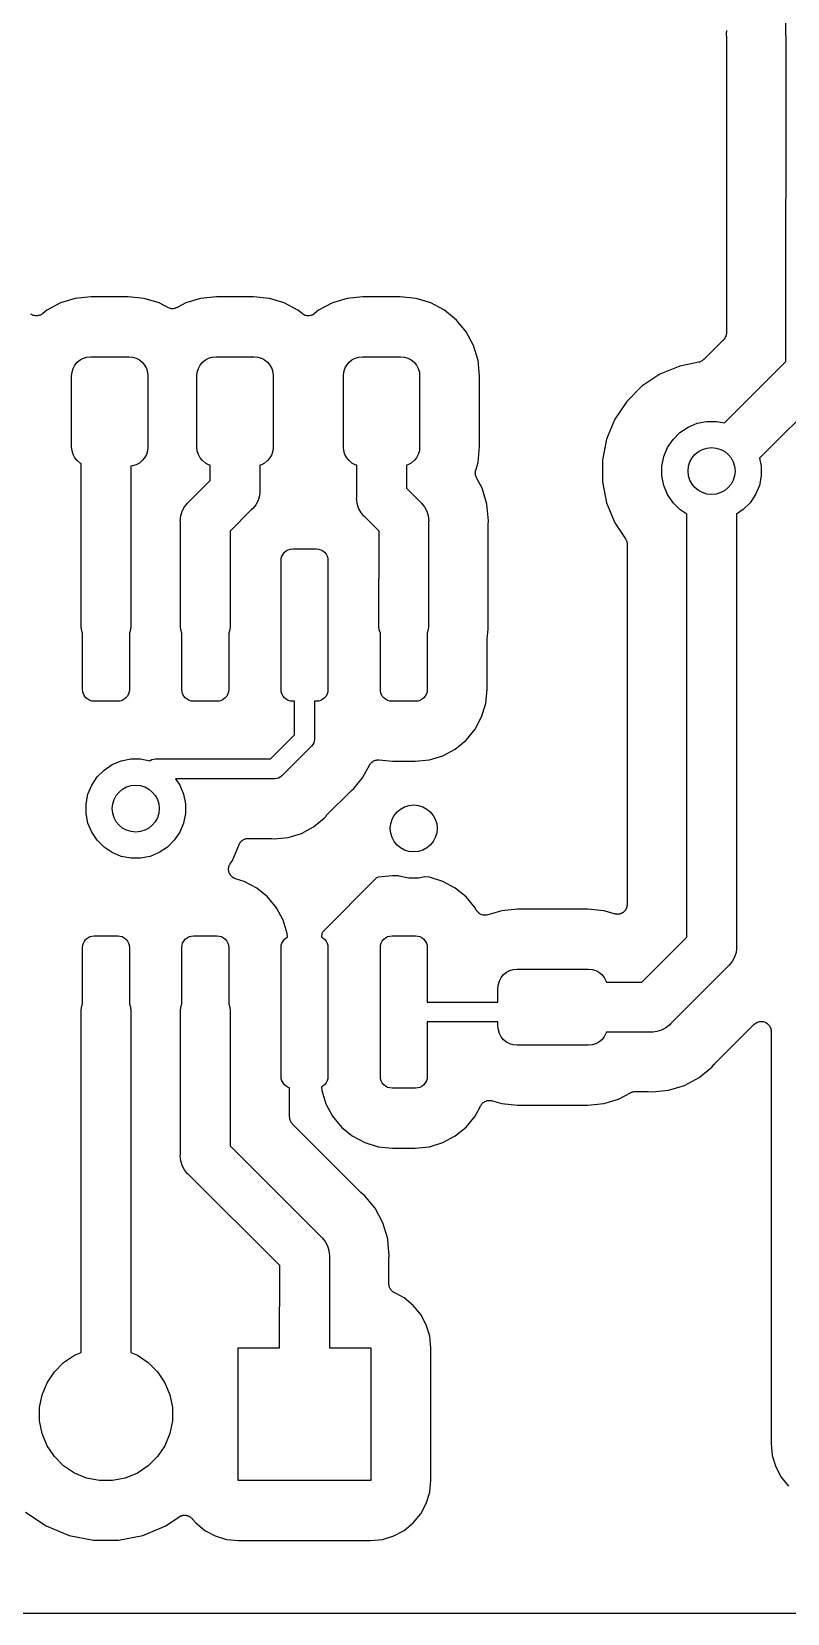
# Model space of a CAD drawing. Extents: x 122.4 to 185.8, y -118.8 to -64.3.
# Drawn here: x 134.56 to 144.23, y -118.75 to -98.52 of the extents above; entities that cross this region are included whole.
import ezdxf

# ---------------------------------------------------------------- set-up
doc = ezdxf.new("R2010")
doc.units = 0
doc.layers.add('BLACK', color=7, linetype='CONTINUOUS')

msp = doc.modelspace()

# ---------------------------------------------------------------- linework, layer by layer
at = {"layer": 'BLACK', "linetype": 'CONTINUOUS'}
for p, q in [((144.208, -98.5364), (144.209, -94.7576)), ((143.446, -98.5052), (143.441, -98.552)), ((144.207, -98.552), (144.208, -98.5364)), ((143.441, -98.552), (143.446, -98.5988)), ((143.446, -98.5988), (143.446, -98.5993)), ((143.446, -98.5993), (143.446, -98.6004)), ((143.446, -98.6004), (143.446, -98.6004)), ((143.446, -98.6004), (143.446, -98.6006)), ((143.446, -98.6006), (143.446, -98.6059)), ((143.446, -98.6059), (143.447, -98.6113)), ((143.447, -98.6113), (143.446, -102.37)), ((144.208, -98.5676), (144.207, -98.552)), ((144.208, -102.738), (144.209, -98.5676)), ((144.209, -98.5676), (144.208, -98.5676)), ((135.117, -101.932), (134.927, -101.989)), ((135.32, -101.912), (135.117, -101.932)), ((135.795, -101.912), (135.32, -101.912)), ((135.998, -101.932), (135.795, -101.912)), ((136.188, -101.989), (135.998, -101.932)), ((136.719, -101.932), (136.53, -101.989)), ((136.922, -101.912), (136.719, -101.932)), ((137.398, -101.912), (136.922, -101.912)), ((137.601, -101.932), (137.398, -101.912)), ((137.79, -101.989), (137.601, -101.932)), ((138.594, -101.932), (138.405, -101.989)), ((138.797, -101.912), (138.594, -101.932)), ((139.273, -101.912), (138.797, -101.912)), ((139.476, -101.932), (139.273, -101.912)), ((139.665, -101.989), (139.476, -101.932)), ((134.559, -102.139), (134.549, -102.132)), ((134.56, -102.139), (134.559, -102.139)), ((134.571, -102.144), (134.56, -102.139)), ((134.56, -102.139), (134.56, -102.139)), ((134.582, -102.148), (134.571, -102.144)), ((134.582, -102.149), (134.582, -102.148)), ((134.583, -102.149), (134.582, -102.149)), ((134.595, -102.151), (134.583, -102.149)), ((134.606, -102.153), (134.595, -102.151)), ((134.607, -102.153), (134.606, -102.153)), ((134.607, -102.154), (134.607, -102.153)), ((134.619, -102.154), (134.607, -102.154)), ((134.631, -102.154), (134.619, -102.154)), ((134.632, -102.154), (134.631, -102.154)), ((134.644, -102.151), (134.632, -102.154)), ((134.632, -102.154), (134.632, -102.154)), ((134.655, -102.149), (134.644, -102.151)), ((134.656, -102.149), (134.655, -102.149)), ((134.667, -102.144), (134.656, -102.149)), ((134.656, -102.149), (134.656, -102.149)), ((134.678, -102.14), (134.667, -102.144)), ((134.679, -102.14), (134.678, -102.14)), ((134.689, -102.133), (134.679, -102.14)), ((134.679, -102.14), (134.679, -102.14)), ((134.699, -102.127), (134.689, -102.133)), ((134.7, -102.126), (134.699, -102.127)), ((134.701, -102.125), (134.7, -102.126)), ((134.7, -102.126), (134.7, -102.126)), ((134.7, -102.126), (134.7, -102.126)), ((134.753, -102.082), (134.701, -102.125)), ((134.927, -101.989), (134.753, -102.082)), ((136.299, -102.049), (136.188, -101.989)), ((136.31, -102.053), (136.299, -102.049)), ((136.321, -102.058), (136.31, -102.053)), ((136.322, -102.058), (136.321, -102.058)), ((136.321, -102.058), (136.321, -102.058)), ((136.333, -102.06), (136.322, -102.058)), ((136.345, -102.063), (136.333, -102.06)), ((136.346, -102.063), (136.345, -102.063)), ((136.345, -102.063), (136.345, -102.063)), ((136.358, -102.063), (136.346, -102.063)), ((136.37, -102.063), (136.358, -102.063)), ((136.371, -102.063), (136.37, -102.063)), ((136.37, -102.063), (136.37, -102.063)), ((136.382, -102.061), (136.371, -102.063)), ((136.394, -102.059), (136.382, -102.061)), ((136.395, -102.058), (136.394, -102.059)), ((136.406, -102.054), (136.395, -102.058)), ((136.395, -102.058), (136.395, -102.058)), ((136.417, -102.049), (136.406, -102.054)), ((136.418, -102.049), (136.417, -102.049)), ((136.419, -102.049), (136.418, -102.049)), ((136.418, -102.049), (136.418, -102.049)), ((136.418, -102.049), (136.418, -102.049)), ((136.53, -101.989), (136.419, -102.049)), ((137.965, -102.082), (137.79, -101.989)), ((138.017, -102.125), (137.965, -102.082)), ((138.027, -102.132), (138.017, -102.125)), ((138.037, -102.139), (138.027, -102.132)), ((138.038, -102.139), (138.037, -102.139)), ((138.037, -102.139), (138.037, -102.139)), ((138.049, -102.144), (138.038, -102.139)), ((138.059, -102.148), (138.049, -102.144)), ((138.06, -102.149), (138.059, -102.148)), ((138.072, -102.151), (138.06, -102.149)), ((138.06, -102.149), (138.06, -102.149)), ((138.084, -102.153), (138.072, -102.151)), ((138.085, -102.154), (138.084, -102.153)), ((138.084, -102.153), (138.084, -102.153)), ((138.097, -102.154), (138.085, -102.154)), ((138.109, -102.154), (138.097, -102.154)), ((138.11, -102.154), (138.109, -102.154)), ((138.109, -102.154), (138.109, -102.154)), ((138.121, -102.151), (138.11, -102.154)), ((138.133, -102.149), (138.121, -102.151)), ((138.134, -102.149), (138.133, -102.149)), ((138.133, -102.149), (138.133, -102.149)), ((138.145, -102.144), (138.134, -102.149)), ((138.156, -102.14), (138.145, -102.144)), ((138.157, -102.14), (138.156, -102.14)), ((138.156, -102.14), (138.156, -102.14)), ((138.167, -102.133), (138.157, -102.14)), ((138.177, -102.127), (138.167, -102.133)), ((138.178, -102.125), (138.177, -102.126)), ((138.177, -102.126), (138.177, -102.126)), ((138.177, -102.126), (138.177, -102.126)), ((138.177, -102.126), (138.177, -102.127)), ((138.23, -102.082), (138.178, -102.125)), ((138.405, -101.989), (138.23, -102.082)), ((139.84, -102.082), (139.665, -101.989)), ((139.993, -102.208), (139.84, -102.082)), ((140.118, -102.361), (139.993, -102.208)), ((140.211, -102.535), (140.118, -102.361)), ((143.445, -102.384), (143.444, -102.395)), ((143.446, -102.372), (143.445, -102.384)), ((143.446, -102.37), (143.446, -102.371)), ((143.446, -102.371), (143.446, -102.371)), ((143.446, -102.371), (143.446, -102.371)), ((143.446, -102.371), (143.446, -102.372)), ((140.269, -102.725), (140.211, -102.535)), ((143.409, -102.46), (143.156, -102.714)), ((143.417, -102.451), (143.409, -102.46)), ((143.424, -102.442), (143.417, -102.451)), ((143.425, -102.441), (143.424, -102.442)), ((143.431, -102.431), (143.425, -102.441)), ((143.425, -102.441), (143.425, -102.441)), ((143.436, -102.42), (143.431, -102.431)), ((143.437, -102.419), (143.436, -102.42)), ((143.436, -102.42), (143.436, -102.42)), ((143.44, -102.408), (143.437, -102.419)), ((143.444, -102.397), (143.44, -102.408)), ((143.444, -102.395), (143.444, -102.396)), ((143.444, -102.396), (143.444, -102.397)), ((135.089, -102.828), (135.111, -102.786)), ((135.111, -102.786), (135.141, -102.749)), ((135.141, -102.749), (135.178, -102.719)), ((135.178, -102.719), (135.22, -102.697)), ((135.22, -102.697), (135.266, -102.683)), ((135.266, -102.683), (135.314, -102.678)), ((135.314, -102.678), (135.801, -102.678)), ((135.801, -102.678), (135.849, -102.683)), ((135.849, -102.683), (135.895, -102.697)), ((135.895, -102.697), (135.937, -102.719)), ((135.937, -102.719), (135.974, -102.749)), ((135.974, -102.749), (136.004, -102.786)), ((136.004, -102.786), (136.026, -102.828)), ((136.691, -102.828), (136.714, -102.786)), ((136.714, -102.786), (136.744, -102.749)), ((136.744, -102.749), (136.781, -102.719)), ((136.781, -102.719), (136.823, -102.697)), ((136.823, -102.697), (136.869, -102.683)), ((136.869, -102.683), (136.916, -102.678)), ((136.916, -102.678), (137.404, -102.678)), ((137.404, -102.678), (137.451, -102.683)), ((137.451, -102.683), (137.497, -102.697)), ((137.497, -102.697), (137.539, -102.719)), ((137.539, -102.719), (137.576, -102.749)), ((137.576, -102.749), (137.606, -102.786)), ((137.606, -102.786), (137.629, -102.828)), ((138.566, -102.828), (138.589, -102.786)), ((138.589, -102.786), (138.619, -102.749)), ((138.619, -102.749), (138.656, -102.719)), ((138.656, -102.719), (138.698, -102.697)), ((138.698, -102.697), (138.744, -102.683)), ((138.744, -102.683), (138.791, -102.678)), ((138.791, -102.678), (139.279, -102.678)), ((139.279, -102.678), (139.326, -102.683)), ((139.326, -102.683), (139.372, -102.697)), ((139.372, -102.697), (139.414, -102.719)), ((139.414, -102.719), (139.451, -102.749)), ((139.451, -102.749), (139.481, -102.786)), ((139.481, -102.786), (139.504, -102.828)), ((140.289, -102.928), (140.269, -102.725)), ((143.091, -102.749), (142.849, -102.797)), ((143.102, -102.745), (143.091, -102.749)), ((143.113, -102.742), (143.102, -102.745)), ((143.114, -102.742), (143.113, -102.742)), ((143.125, -102.736), (143.114, -102.741)), ((143.114, -102.741), (143.114, -102.742)), ((143.135, -102.73), (143.125, -102.736)), ((143.136, -102.73), (143.135, -102.73)), ((143.145, -102.722), (143.136, -102.73)), ((143.136, -102.73), (143.136, -102.73)), ((143.154, -102.715), (143.145, -102.722)), ((143.155, -102.714), (143.154, -102.715)), ((143.156, -102.714), (143.155, -102.714)), ((143.155, -102.714), (143.155, -102.714)), ((143.155, -102.714), (143.155, -102.714)), ((143.422, -103.525), (144.208, -102.738)), ((135.07, -102.922), (135.075, -102.874)), ((135.07, -103.834), (135.07, -102.922)), ((135.075, -102.874), (135.089, -102.828)), ((136.026, -102.828), (136.04, -102.874)), ((136.04, -102.874), (136.045, -102.922)), ((136.045, -102.922), (136.045, -103.834)), ((136.672, -102.922), (136.677, -102.874)), ((136.672, -103.834), (136.672, -102.922)), ((136.677, -102.874), (136.691, -102.828)), ((137.629, -102.828), (137.643, -102.874)), ((137.643, -102.874), (137.648, -102.922)), ((137.648, -102.922), (137.648, -103.834)), ((138.547, -102.922), (138.552, -102.874)), ((138.547, -103.834), (138.547, -102.922)), ((138.552, -102.874), (138.566, -102.828)), ((139.504, -102.828), (139.518, -102.874)), ((139.518, -102.874), (139.522, -102.922)), ((139.522, -102.922), (139.522, -103.834)), ((140.289, -103.828), (140.289, -102.928)), ((142.594, -102.902), (142.365, -103.055)), ((142.849, -102.797), (142.594, -102.902)), ((142.365, -103.055), (142.171, -103.249)), ((144.739, -103.106), (143.871, -103.974)), ((142.171, -103.249), (142.018, -103.478)), ((142.018, -103.478), (141.913, -103.733)), ((142.851, -103.647), (142.955, -103.577)), ((142.955, -103.577), (143.071, -103.529)), ((143.071, -103.529), (143.193, -103.505)), ((143.193, -103.505), (143.319, -103.505)), ((143.319, -103.505), (143.422, -103.525)), ((141.913, -103.733), (141.859, -104.002)), ((142.693, -103.839), (142.763, -103.735)), ((142.763, -103.735), (142.851, -103.647)), ((135.075, -103.882), (135.07, -103.834)), ((135.089, -103.928), (135.075, -103.882)), ((135.111, -103.97), (135.089, -103.928)), ((135.141, -104.007), (135.111, -103.97)), ((136.004, -103.97), (135.974, -104.007)), ((136.026, -103.928), (136.004, -103.97)), ((136.04, -103.882), (136.026, -103.928)), ((136.045, -103.834), (136.04, -103.882)), ((136.677, -103.882), (136.672, -103.834)), ((136.691, -103.928), (136.677, -103.882)), ((136.714, -103.97), (136.691, -103.928)), ((136.744, -104.007), (136.714, -103.97)), ((137.606, -103.97), (137.576, -104.007)), ((137.629, -103.928), (137.606, -103.97)), ((137.643, -103.882), (137.629, -103.928)), ((137.648, -103.834), (137.643, -103.882)), ((138.552, -103.882), (138.547, -103.834)), ((138.566, -103.928), (138.552, -103.882)), ((138.589, -103.97), (138.566, -103.928)), ((138.619, -104.007), (138.589, -103.97)), ((139.481, -103.97), (139.451, -104.007)), ((139.504, -103.928), (139.481, -103.97)), ((139.518, -103.882), (139.504, -103.928)), ((139.522, -103.834), (139.518, -103.882)), ((140.269, -104.031), (140.289, -103.828)), ((141.859, -104.002), (141.859, -104.278)), ((142.621, -104.077), (142.645, -103.955)), ((142.645, -103.955), (142.693, -103.839)), ((143.871, -103.974), (143.891, -104.077)), ((135.178, -104.037), (135.141, -104.007)), ((135.192, -104.044), (135.178, -104.037)), ((135.191, -106.126), (135.192, -104.044)), ((135.849, -104.073), (135.826, -104.076)), ((135.826, -104.076), (135.826, -106.126)), ((135.895, -104.059), (135.849, -104.073)), ((135.937, -104.037), (135.895, -104.059)), ((135.974, -104.007), (135.937, -104.037)), ((136.781, -104.037), (136.744, -104.007)), ((136.823, -104.059), (136.781, -104.037)), ((136.843, -104.065), (136.823, -104.059)), ((136.843, -104.262), (136.843, -104.065)), ((137.497, -104.059), (137.477, -104.065)), ((137.477, -104.065), (137.477, -104.378)), ((137.539, -104.037), (137.497, -104.059)), ((137.576, -104.007), (137.539, -104.037)), ((138.656, -104.037), (138.619, -104.007)), ((138.698, -104.059), (138.656, -104.037)), ((138.718, -104.065), (138.698, -104.059)), ((138.718, -104.475), (138.718, -104.065)), ((139.372, -104.059), (139.352, -104.065)), ((139.352, -104.065), (139.352, -104.359)), ((139.414, -104.037), (139.372, -104.059)), ((139.451, -104.007), (139.414, -104.037)), ((140.234, -104.176), (140.235, -104.164)), ((140.235, -104.176), (140.234, -104.176)), ((140.235, -104.151), (140.237, -104.14)), ((140.235, -104.152), (140.235, -104.151)), ((140.235, -104.164), (140.235, -104.152)), ((140.235, -104.152), (140.235, -104.152)), ((140.235, -104.177), (140.235, -104.176)), ((140.237, -104.189), (140.235, -104.177)), ((140.237, -104.14), (140.239, -104.128)), ((140.239, -104.2), (140.237, -104.189)), ((140.239, -104.128), (140.269, -104.031)), ((140.239, -104.201), (140.239, -104.2)), ((140.244, -104.212), (140.239, -104.201)), ((140.239, -104.201), (140.239, -104.201)), ((142.621, -104.203), (142.621, -104.077)), ((142.645, -104.325), (142.621, -104.203)), ((143.891, -104.203), (143.867, -104.325)), ((143.891, -104.077), (143.891, -104.203)), ((136.566, -104.539), (136.843, -104.262)), ((137.477, -104.378), (137.479, -104.394)), ((137.479, -104.394), (137.477, -104.41)), ((139.352, -104.359), (139.532, -104.539)), ((140.248, -104.223), (140.244, -104.212)), ((140.249, -104.224), (140.248, -104.223)), ((140.249, -104.225), (140.249, -104.224)), ((140.249, -104.224), (140.249, -104.224)), ((140.249, -104.224), (140.249, -104.224)), ((140.321, -104.36), (140.249, -104.225)), ((140.337, -104.413), (140.321, -104.36)), ((141.859, -104.278), (141.913, -104.547)), ((142.693, -104.441), (142.645, -104.325)), ((143.867, -104.325), (143.819, -104.441)), ((136.488, -104.645), (136.514, -104.598)), ((136.514, -104.598), (136.553, -104.549)), ((136.553, -104.549), (136.566, -104.539)), ((137.425, -104.571), (137.386, -104.62)), ((137.455, -104.516), (137.425, -104.571)), ((137.473, -104.456), (137.455, -104.516)), ((137.477, -104.41), (137.473, -104.456)), ((137.477, -104.41), (137.477, -104.41)), ((138.716, -104.491), (138.718, -104.475)), ((138.718, -104.514), (138.716, -104.491)), ((138.722, -104.553), (138.718, -104.514)), ((138.74, -104.613), (138.722, -104.553)), ((139.532, -104.539), (139.545, -104.549)), ((139.545, -104.549), (139.58, -104.593)), ((139.58, -104.593), (139.584, -104.598)), ((139.584, -104.598), (139.614, -104.653)), ((140.383, -104.563), (140.337, -104.413)), ((140.404, -104.775), (140.383, -104.563)), ((141.913, -104.547), (142.018, -104.802)), ((142.763, -104.545), (142.693, -104.441)), ((142.851, -104.633), (142.763, -104.545)), ((143.749, -104.545), (143.661, -104.633)), ((143.819, -104.441), (143.749, -104.545)), ((136.46, -104.775), (136.466, -104.713)), ((136.462, -104.791), (136.46, -104.775)), ((136.462, -106.126), (136.462, -104.791)), ((136.466, -104.713), (136.484, -104.653)), ((136.484, -104.653), (136.488, -104.645)), ((137.373, -104.63), (137.096, -104.907)), ((137.386, -104.62), (137.373, -104.63)), ((138.77, -104.668), (138.74, -104.613)), ((138.809, -104.717), (138.77, -104.668)), ((138.822, -104.727), (138.809, -104.717)), ((139.002, -104.907), (138.822, -104.727)), ((139.614, -104.653), (139.632, -104.713)), ((139.632, -104.713), (139.638, -104.775)), ((139.638, -104.775), (139.636, -104.791)), ((139.636, -104.791), (139.636, -106.126)), ((140.399, -104.822), (140.404, -104.775)), ((142.018, -104.802), (142.155, -105.007)), ((142.939, -104.692), (142.851, -104.633)), ((142.939, -110.104), (142.939, -104.692)), ((143.661, -104.633), (143.573, -104.692)), ((143.573, -104.692), (143.573, -110.22)), ((137.096, -104.907), (137.096, -106.126)), ((139.001, -106.126), (139.002, -104.907)), ((140.398, -104.834), (140.399, -104.832)), ((140.398, -106.163), (140.398, -104.834)), ((140.399, -104.827), (140.399, -104.822)), ((140.399, -104.832), (140.399, -104.827)), ((142.155, -105.007), (142.155, -105.007)), ((142.155, -105.007), (142.155, -105.007)), ((142.155, -105.007), (142.155, -105.007)), ((142.155, -105.007), (142.156, -105.008)), ((142.156, -105.008), (142.161, -105.019)), ((137.76, -105.228), (137.774, -105.202)), ((137.774, -105.202), (137.793, -105.179)), ((137.793, -105.179), (137.816, -105.16)), ((137.816, -105.16), (137.842, -105.146)), ((137.842, -105.146), (137.87, -105.138)), ((137.87, -105.138), (137.899, -105.135)), ((137.899, -105.135), (138.199, -105.135)), ((138.199, -105.135), (138.228, -105.138)), ((138.228, -105.138), (138.256, -105.146)), ((138.256, -105.146), (138.282, -105.16)), ((138.282, -105.16), (138.305, -105.179)), ((138.305, -105.179), (138.324, -105.202)), ((138.324, -105.202), (138.338, -105.228)), ((142.161, -105.019), (142.167, -105.029)), ((142.167, -105.029), (142.167, -105.03)), ((142.167, -105.03), (142.167, -105.03)), ((142.167, -105.03), (142.171, -105.042)), ((142.171, -105.042), (142.174, -105.053)), ((142.174, -105.053), (142.174, -105.054)), ((142.174, -105.054), (142.174, -105.054)), ((142.174, -105.054), (142.175, -105.066)), ((142.175, -105.066), (142.177, -105.077)), ((142.177, -105.077), (142.177, -109.684)), ((137.749, -105.285), (137.752, -105.256)), ((137.749, -106.935), (137.749, -105.285)), ((137.752, -105.256), (137.76, -105.228)), ((138.338, -105.228), (138.346, -105.256)), ((138.346, -105.256), (138.349, -105.285)), ((138.349, -105.285), (138.349, -106.935)), ((135.196, -106.172), (135.191, -106.126)), ((135.209, -106.215), (135.196, -106.172)), ((135.209, -106.935), (135.209, -106.215)), ((135.822, -106.172), (135.809, -106.215)), ((135.809, -106.215), (135.809, -106.935)), ((135.826, -106.126), (135.822, -106.172)), ((136.466, -106.172), (136.462, -106.126)), ((136.479, -106.215), (136.466, -106.172)), ((136.479, -106.935), (136.479, -106.215)), ((137.092, -106.172), (137.079, -106.215)), ((137.079, -106.215), (137.079, -106.935)), ((137.096, -106.126), (137.092, -106.172)), ((139.006, -106.172), (139.001, -106.126)), ((139.019, -106.215), (139.006, -106.172)), ((139.019, -106.935), (139.019, -106.215)), ((139.632, -106.172), (139.619, -106.215)), ((139.619, -106.215), (139.619, -106.935)), ((139.636, -106.126), (139.632, -106.172)), ((140.386, -106.291), (140.398, -106.163)), ((140.385, -106.301), (140.386, -106.296)), ((140.385, -106.303), (140.385, -106.301)), ((140.385, -106.929), (140.385, -106.303)), ((140.386, -106.296), (140.386, -106.291)), ((135.212, -106.964), (135.209, -106.935)), ((135.22, -106.992), (135.212, -106.964)), ((135.234, -107.018), (135.22, -106.992)), ((135.253, -107.041), (135.234, -107.018)), ((135.784, -107.018), (135.765, -107.041)), ((135.798, -106.992), (135.784, -107.018)), ((135.806, -106.964), (135.798, -106.992)), ((135.809, -106.935), (135.806, -106.964)), ((136.482, -106.964), (136.479, -106.935)), ((136.49, -106.992), (136.482, -106.964)), ((136.504, -107.018), (136.49, -106.992)), ((136.523, -107.041), (136.504, -107.018)), ((137.054, -107.018), (137.035, -107.041)), ((137.068, -106.992), (137.054, -107.018)), ((137.076, -106.964), (137.068, -106.992)), ((137.079, -106.935), (137.076, -106.964)), ((137.752, -106.964), (137.749, -106.935)), ((137.76, -106.992), (137.752, -106.964)), ((137.774, -107.018), (137.76, -106.992)), ((137.793, -107.041), (137.774, -107.018)), ((138.324, -107.018), (138.305, -107.041)), ((138.338, -106.992), (138.324, -107.018)), ((138.346, -106.964), (138.338, -106.992)), ((138.349, -106.935), (138.346, -106.964)), ((139.022, -106.964), (139.019, -106.935)), ((139.03, -106.992), (139.022, -106.964)), ((139.044, -107.018), (139.03, -106.992)), ((139.063, -107.041), (139.044, -107.018)), ((139.594, -107.018), (139.575, -107.041)), ((139.608, -106.992), (139.594, -107.018)), ((139.616, -106.964), (139.608, -106.992)), ((139.619, -106.935), (139.616, -106.964)), ((140.367, -107.114), (140.385, -106.929)), ((135.276, -107.06), (135.253, -107.041)), ((135.302, -107.074), (135.276, -107.06)), ((135.33, -107.082), (135.302, -107.074)), ((135.359, -107.085), (135.33, -107.082)), ((135.659, -107.085), (135.359, -107.085)), ((135.688, -107.082), (135.659, -107.085)), ((135.716, -107.074), (135.688, -107.082)), ((135.742, -107.06), (135.716, -107.074)), ((135.765, -107.041), (135.742, -107.06)), ((136.546, -107.06), (136.523, -107.041)), ((136.572, -107.074), (136.546, -107.06)), ((136.6, -107.082), (136.572, -107.074)), ((136.629, -107.085), (136.6, -107.082)), ((136.929, -107.085), (136.629, -107.085)), ((136.958, -107.082), (136.929, -107.085)), ((136.986, -107.074), (136.958, -107.082)), ((137.012, -107.06), (136.986, -107.074)), ((137.035, -107.041), (137.012, -107.06)), ((137.816, -107.06), (137.793, -107.041)), ((137.842, -107.074), (137.816, -107.06)), ((137.87, -107.082), (137.842, -107.074)), ((137.899, -107.085), (137.87, -107.082)), ((137.922, -107.085), (137.899, -107.085)), ((137.922, -107.516), (137.922, -107.085)), ((138.199, -107.085), (138.176, -107.085)), ((138.176, -107.085), (138.176, -107.563)), ((138.228, -107.082), (138.199, -107.085)), ((138.256, -107.074), (138.228, -107.082)), ((138.282, -107.06), (138.256, -107.074)), ((138.305, -107.041), (138.282, -107.06)), ((139.086, -107.06), (139.063, -107.041)), ((139.112, -107.074), (139.086, -107.06)), ((139.14, -107.082), (139.112, -107.074)), ((139.169, -107.085), (139.14, -107.082)), ((139.469, -107.085), (139.169, -107.085)), ((139.498, -107.082), (139.469, -107.085)), ((139.526, -107.074), (139.498, -107.082)), ((139.552, -107.06), (139.526, -107.074)), ((139.575, -107.041), (139.552, -107.06)), ((140.315, -107.285), (140.367, -107.114)), ((140.23, -107.444), (140.315, -107.285)), ((137.615, -107.823), (137.922, -107.516)), ((138.155, -107.64), (138.139, -107.659)), ((138.167, -107.618), (138.155, -107.64)), ((138.174, -107.594), (138.167, -107.618)), ((138.176, -107.575), (138.174, -107.594)), ((138.176, -107.563), (138.177, -107.569)), ((138.177, -107.569), (138.176, -107.575)), ((138.176, -107.575), (138.176, -107.575)), ((139.978, -107.696), (140.116, -107.582)), ((140.116, -107.582), (140.23, -107.444)), ((135.589, -107.895), (135.705, -107.847)), ((135.705, -107.847), (135.827, -107.823)), ((135.827, -107.823), (135.953, -107.823)), ((135.953, -107.823), (136.07, -107.846)), ((136.07, -107.846), (136.073, -107.844)), ((136.073, -107.844), (136.095, -107.832)), ((136.095, -107.832), (136.119, -107.825)), ((136.119, -107.825), (136.138, -107.823)), ((136.138, -107.823), (136.144, -107.822)), ((136.138, -107.823), (136.138, -107.823)), ((136.144, -107.822), (136.15, -107.823)), ((136.15, -107.823), (137.615, -107.823)), ((138.134, -107.663), (137.762, -108.035)), ((138.139, -107.659), (138.134, -107.663)), ((138.932, -107.849), (138.933, -107.848)), ((138.933, -107.848), (138.944, -107.844)), ((138.933, -107.848), (138.933, -107.848)), ((138.944, -107.844), (138.955, -107.839)), ((138.955, -107.839), (138.955, -107.839)), ((138.955, -107.839), (138.956, -107.839)), ((138.956, -107.839), (138.968, -107.837)), ((138.968, -107.837), (138.979, -107.834)), ((138.979, -107.834), (138.98, -107.834)), ((138.98, -107.834), (138.98, -107.834)), ((138.98, -107.834), (138.992, -107.834)), ((138.992, -107.834), (139.004, -107.834)), ((139.004, -107.834), (139.175, -107.851)), ((139.463, -107.851), (139.648, -107.833)), ((139.648, -107.833), (139.819, -107.781)), ((139.819, -107.781), (139.978, -107.696)), ((135.397, -108.053), (135.485, -107.965)), ((135.485, -107.965), (135.589, -107.895)), ((137.758, -108.04), (137.739, -108.056)), ((137.762, -108.035), (137.758, -108.04)), ((138.792, -108.065), (138.88, -107.901)), ((138.88, -107.899), (138.887, -107.89)), ((138.88, -107.9), (138.88, -107.899)), ((138.88, -107.901), (138.88, -107.9)), ((138.88, -107.9), (138.88, -107.9)), ((138.88, -107.9), (138.88, -107.9)), ((138.887, -107.89), (138.894, -107.88)), ((138.894, -107.879), (138.903, -107.871)), ((138.894, -107.88), (138.894, -107.879)), ((138.894, -107.879), (138.894, -107.879)), ((138.903, -107.871), (138.911, -107.862)), ((138.911, -107.862), (138.912, -107.862)), ((138.912, -107.862), (138.922, -107.855)), ((138.912, -107.862), (138.912, -107.862)), ((138.922, -107.855), (138.932, -107.849)), ((139.175, -107.851), (139.463, -107.851)), ((135.279, -108.273), (135.327, -108.157)), ((135.327, -108.157), (135.397, -108.053)), ((137.662, -108.077), (136.399, -108.077)), ((136.399, -108.077), (136.453, -108.157)), ((136.453, -108.157), (136.501, -108.273)), ((137.668, -108.078), (137.662, -108.077)), ((137.674, -108.077), (137.668, -108.078)), ((137.693, -108.075), (137.674, -108.077)), ((137.717, -108.068), (137.693, -108.075)), ((137.739, -108.056), (137.717, -108.068)), ((138.332, -108.543), (138.642, -108.233)), ((138.642, -108.233), (138.644, -108.232)), ((138.644, -108.232), (138.648, -108.228)), ((138.648, -108.228), (138.652, -108.225)), ((138.652, -108.225), (138.681, -108.201)), ((138.681, -108.201), (138.792, -108.065)), ((135.255, -108.395), (135.279, -108.273)), ((135.255, -108.521), (135.255, -108.395)), ((136.501, -108.273), (136.525, -108.395)), ((136.525, -108.395), (136.525, -108.521)), ((135.279, -108.643), (135.255, -108.521)), ((135.327, -108.759), (135.279, -108.643)), ((136.501, -108.643), (136.453, -108.759)), ((136.525, -108.521), (136.501, -108.643)), ((138.164, -108.693), (138.3, -108.582)), ((138.3, -108.582), (138.324, -108.553)), ((138.324, -108.553), (138.325, -108.551)), ((138.325, -108.551), (138.329, -108.547)), ((138.329, -108.547), (138.332, -108.543)), ((135.397, -108.863), (135.327, -108.759)), ((136.453, -108.759), (136.383, -108.863)), ((137.25, -108.868), (137.259, -108.86)), ((137.259, -108.86), (137.259, -108.86)), ((137.259, -108.86), (137.26, -108.86)), ((137.26, -108.86), (137.27, -108.854)), ((137.27, -108.854), (137.281, -108.849)), ((137.281, -108.849), (137.281, -108.848)), ((137.281, -108.848), (137.282, -108.848)), ((137.282, -108.848), (137.293, -108.845)), ((137.293, -108.845), (137.304, -108.841)), ((137.304, -108.841), (137.305, -108.841)), ((137.305, -108.841), (137.306, -108.841)), ((137.306, -108.841), (137.317, -108.84)), ((137.317, -108.84), (137.329, -108.839)), ((137.329, -108.839), (137.618, -108.839)), ((137.618, -108.839), (137.62, -108.839)), ((137.62, -108.839), (137.625, -108.84)), ((137.625, -108.84), (137.631, -108.84)), ((137.631, -108.84), (137.668, -108.843)), ((137.668, -108.843), (137.705, -108.84)), ((137.705, -108.84), (137.842, -108.826)), ((137.705, -108.84), (137.705, -108.84)), ((137.842, -108.826), (138.01, -108.775)), ((138.01, -108.775), (138.164, -108.693)), ((135.485, -108.951), (135.397, -108.863)), ((135.589, -109.021), (135.485, -108.951)), ((135.705, -109.069), (135.589, -109.021)), ((136.191, -109.021), (136.075, -109.069)), ((136.295, -108.951), (136.191, -109.021)), ((136.383, -108.863), (136.295, -108.951)), ((137.128, -109.12), (137.212, -108.917)), ((137.212, -108.917), (137.213, -108.916)), ((137.212, -108.917), (137.212, -108.917)), ((137.212, -108.917), (137.212, -108.917)), ((137.212, -108.917), (137.212, -108.917)), ((137.213, -108.916), (137.218, -108.905)), ((137.218, -108.905), (137.224, -108.895)), ((137.224, -108.894), (137.232, -108.885)), ((137.224, -108.895), (137.224, -108.894)), ((137.224, -108.895), (137.224, -108.895)), ((137.232, -108.885), (137.24, -108.876)), ((137.24, -108.875), (137.25, -108.868)), ((137.24, -108.876), (137.24, -108.875)), ((137.24, -108.876), (137.24, -108.876)), ((135.827, -109.093), (135.705, -109.069)), ((135.953, -109.093), (135.827, -109.093)), ((136.075, -109.069), (135.953, -109.093)), ((137.078, -109.22), (137.08, -109.214)), ((137.078, -109.227), (137.078, -109.22)), ((137.078, -109.233), (137.078, -109.227)), ((137.078, -109.239), (137.078, -109.233)), ((137.078, -109.245), (137.078, -109.239)), ((137.079, -109.251), (137.078, -109.245)), ((137.08, -109.258), (137.079, -109.251)), ((137.08, -109.209), (137.082, -109.202)), ((137.08, -109.214), (137.08, -109.209)), ((137.082, -109.264), (137.08, -109.258)), ((137.082, -109.202), (137.083, -109.196)), ((137.083, -109.269), (137.082, -109.264)), ((137.083, -109.196), (137.086, -109.191)), ((137.086, -109.191), (137.087, -109.185)), ((137.087, -109.185), (137.09, -109.179)), ((137.09, -109.179), (137.093, -109.173)), ((137.093, -109.173), (137.096, -109.168)), ((137.096, -109.168), (137.099, -109.163)), ((137.099, -109.163), (137.128, -109.12)), ((137.085, -109.275), (137.083, -109.269)), ((137.087, -109.282), (137.085, -109.275)), ((137.09, -109.287), (137.087, -109.282)), ((137.092, -109.292), (137.09, -109.287)), ((137.096, -109.298), (137.092, -109.292)), ((137.099, -109.304), (137.096, -109.298)), ((137.102, -109.308), (137.099, -109.304)), ((137.106, -109.313), (137.102, -109.308)), ((137.11, -109.318), (137.106, -109.313)), ((137.114, -109.323), (137.11, -109.318)), ((137.119, -109.327), (137.114, -109.323)), ((137.123, -109.331), (137.119, -109.327)), ((137.128, -109.335), (137.123, -109.331)), ((137.133, -109.339), (137.128, -109.335)), ((137.138, -109.342), (137.133, -109.339)), ((137.143, -109.345), (137.138, -109.342)), ((137.149, -109.347), (137.143, -109.345)), ((137.155, -109.351), (137.149, -109.347)), ((137.161, -109.352), (137.155, -109.351)), ((137.166, -109.355), (137.161, -109.352)), ((137.168, -109.355), (137.166, -109.355)), ((137.279, -109.389), (137.168, -109.355)), ((137.438, -109.474), (137.279, -109.389)), ((138.971, -109.343), (138.277, -110.037)), ((138.99, -109.337), (138.971, -109.343)), ((139.175, -109.319), (138.99, -109.337)), ((139.251, -109.319), (139.175, -109.319)), ((139.261, -109.323), (139.251, -109.319)), ((139.383, -109.347), (139.261, -109.323)), ((139.509, -109.347), (139.383, -109.347)), ((139.589, -109.331), (139.509, -109.347)), ((139.648, -109.337), (139.589, -109.331)), ((139.819, -109.389), (139.648, -109.337)), ((139.978, -109.474), (139.819, -109.389)), ((137.576, -109.588), (137.438, -109.474)), ((137.69, -109.726), (137.576, -109.588)), ((140.116, -109.588), (139.978, -109.474)), ((140.23, -109.726), (140.116, -109.588)), ((137.775, -109.885), (137.69, -109.726)), ((140.246, -109.756), (140.23, -109.726)), ((140.253, -109.766), (140.246, -109.756)), ((140.259, -109.776), (140.253, -109.766)), ((140.26, -109.776), (140.259, -109.776)), ((140.268, -109.785), (140.26, -109.776)), ((140.26, -109.776), (140.26, -109.776)), ((140.277, -109.793), (140.268, -109.785)), ((140.277, -109.794), (140.277, -109.793)), ((140.287, -109.801), (140.277, -109.794)), ((140.277, -109.794), (140.277, -109.794)), ((140.297, -109.807), (140.287, -109.801)), ((140.298, -109.808), (140.297, -109.807)), ((140.309, -109.812), (140.298, -109.808)), ((140.298, -109.808), (140.298, -109.808)), ((140.32, -109.817), (140.309, -109.812)), ((140.321, -109.817), (140.32, -109.817)), ((140.32, -109.817), (140.32, -109.817)), ((140.333, -109.82), (140.321, -109.817)), ((140.344, -109.822), (140.333, -109.82)), ((140.345, -109.822), (140.344, -109.822)), ((140.357, -109.822), (140.345, -109.822)), ((140.345, -109.822), (140.345, -109.822)), ((140.369, -109.823), (140.357, -109.822)), ((140.37, -109.822), (140.369, -109.822)), ((140.369, -109.822), (140.369, -109.823)), ((140.382, -109.82), (140.37, -109.822)), ((140.393, -109.818), (140.382, -109.82)), ((140.394, -109.818), (140.393, -109.818)), ((140.395, -109.818), (140.394, -109.818)), ((140.394, -109.818), (140.394, -109.818)), ((140.394, -109.818), (140.394, -109.818)), ((140.571, -109.764), (140.395, -109.818)), ((140.774, -109.744), (140.571, -109.764)), ((141.674, -109.744), (140.774, -109.744)), ((141.877, -109.764), (141.674, -109.744)), ((142.013, -109.805), (141.877, -109.764)), ((142.018, -109.806), (142.013, -109.805)), ((142.024, -109.808), (142.018, -109.806)), ((142.031, -109.809), (142.024, -109.808)), ((142.037, -109.81), (142.031, -109.809)), ((142.043, -109.81), (142.037, -109.81)), ((142.049, -109.811), (142.043, -109.81)), ((142.055, -109.81), (142.049, -109.811)), ((142.062, -109.81), (142.055, -109.81)), ((142.067, -109.809), (142.062, -109.81)), ((142.073, -109.809), (142.067, -109.809)), ((142.08, -109.807), (142.073, -109.809)), ((142.086, -109.805), (142.08, -109.807)), ((142.091, -109.803), (142.086, -109.805)), ((142.097, -109.802), (142.091, -109.803)), ((142.103, -109.798), (142.097, -109.802)), ((142.109, -109.796), (142.103, -109.798)), ((142.114, -109.793), (142.109, -109.796)), ((142.119, -109.79), (142.114, -109.793)), ((142.124, -109.786), (142.119, -109.79)), ((142.13, -109.782), (142.124, -109.786)), ((142.134, -109.778), (142.13, -109.782)), ((142.138, -109.775), (142.134, -109.778)), ((142.143, -109.769), (142.138, -109.775)), ((142.147, -109.765), (142.143, -109.769)), ((142.151, -109.76), (142.147, -109.765)), ((142.154, -109.756), (142.151, -109.76)), ((142.157, -109.75), (142.154, -109.756)), ((142.161, -109.744), (142.157, -109.75)), ((142.163, -109.739), (142.161, -109.744)), ((142.166, -109.734), (142.163, -109.739)), ((142.168, -109.728), (142.166, -109.734)), ((142.171, -109.721), (142.168, -109.728)), ((142.172, -109.716), (142.171, -109.721)), ((142.174, -109.71), (142.172, -109.716)), ((142.176, -109.697), (142.174, -109.704)), ((142.174, -109.704), (142.174, -109.71)), ((142.177, -109.684), (142.176, -109.686)), ((142.176, -109.686), (142.176, -109.691)), ((142.176, -109.691), (142.176, -109.697)), ((137.827, -110.056), (137.775, -109.885)), ((137.832, -110.102), (137.827, -110.056)), ((138.271, -110.056), (138.266, -110.102)), ((138.277, -110.037), (138.271, -110.056)), ((135.209, -110.235), (135.212, -110.206)), ((135.209, -110.955), (135.209, -110.235)), ((135.212, -110.206), (135.22, -110.178)), ((135.22, -110.178), (135.234, -110.152)), ((135.234, -110.152), (135.253, -110.129)), ((135.253, -110.129), (135.276, -110.11)), ((135.276, -110.11), (135.302, -110.096)), ((135.302, -110.096), (135.33, -110.088)), ((135.33, -110.088), (135.359, -110.085)), ((135.359, -110.085), (135.659, -110.085)), ((135.659, -110.085), (135.688, -110.088)), ((135.688, -110.088), (135.716, -110.096)), ((135.716, -110.096), (135.742, -110.11)), ((135.742, -110.11), (135.765, -110.129)), ((135.765, -110.129), (135.784, -110.152)), ((135.784, -110.152), (135.798, -110.178)), ((135.798, -110.178), (135.806, -110.206)), ((135.806, -110.206), (135.809, -110.235)), ((135.809, -110.235), (135.809, -110.955)), ((136.479, -110.235), (136.482, -110.206)), ((136.479, -110.955), (136.479, -110.235)), ((136.482, -110.206), (136.49, -110.178)), ((136.49, -110.178), (136.504, -110.152)), ((136.504, -110.152), (136.523, -110.129)), ((136.523, -110.129), (136.546, -110.11)), ((136.546, -110.11), (136.572, -110.096)), ((136.572, -110.096), (136.6, -110.088)), ((136.6, -110.088), (136.629, -110.085)), ((136.629, -110.085), (136.929, -110.085)), ((136.929, -110.085), (136.958, -110.088)), ((136.958, -110.088), (136.986, -110.096)), ((136.986, -110.096), (137.012, -110.11)), ((137.012, -110.11), (137.035, -110.129)), ((137.035, -110.129), (137.054, -110.152)), ((137.054, -110.152), (137.068, -110.178)), ((137.068, -110.178), (137.076, -110.206)), ((137.076, -110.206), (137.079, -110.235)), ((137.079, -110.235), (137.079, -110.955)), ((137.749, -110.235), (137.752, -110.206)), ((137.749, -111.885), (137.749, -110.235)), ((137.752, -110.206), (137.76, -110.178)), ((137.76, -110.178), (137.774, -110.152)), ((137.774, -110.152), (137.793, -110.129)), ((137.793, -110.129), (137.816, -110.11)), ((137.816, -110.11), (137.832, -110.102)), ((138.266, -110.102), (138.282, -110.11)), ((138.282, -110.11), (138.305, -110.129)), ((138.305, -110.129), (138.324, -110.152)), ((138.324, -110.152), (138.338, -110.178)), ((138.338, -110.178), (138.346, -110.206)), ((138.346, -110.206), (138.349, -110.235)), ((138.349, -110.235), (138.349, -111.885)), ((139.019, -110.235), (139.022, -110.206)), ((139.019, -111.885), (139.019, -110.235)), ((139.022, -110.206), (139.03, -110.178)), ((139.03, -110.178), (139.044, -110.152)), ((139.044, -110.152), (139.063, -110.129)), ((139.063, -110.129), (139.086, -110.11)), ((139.086, -110.11), (139.112, -110.096)), ((139.112, -110.096), (139.14, -110.088)), ((139.14, -110.088), (139.169, -110.085)), ((139.169, -110.085), (139.469, -110.085)), ((139.469, -110.085), (139.498, -110.088)), ((139.498, -110.088), (139.526, -110.096)), ((139.526, -110.096), (139.552, -110.11)), ((139.552, -110.11), (139.575, -110.129)), ((139.575, -110.129), (139.594, -110.152)), ((139.594, -110.152), (139.608, -110.178)), ((139.608, -110.178), (139.616, -110.206)), ((139.616, -110.206), (139.619, -110.235)), ((139.619, -110.235), (139.619, -110.933)), ((142.362, -110.68), (142.939, -110.104)), ((143.573, -110.252), (143.569, -110.298)), ((143.573, -110.22), (143.575, -110.236)), ((143.575, -110.236), (143.573, -110.252)), ((143.573, -110.252), (143.573, -110.252)), ((143.469, -110.472), (142.73, -111.211)), ((143.482, -110.462), (143.469, -110.472)), ((143.521, -110.413), (143.482, -110.462)), ((143.551, -110.358), (143.521, -110.413)), ((143.569, -110.298), (143.551, -110.358)), ((140.529, -110.707), (140.543, -110.661)), ((140.543, -110.661), (140.565, -110.619)), ((140.565, -110.619), (140.595, -110.582)), ((140.595, -110.582), (140.632, -110.552)), ((140.632, -110.552), (140.674, -110.529)), ((140.674, -110.529), (140.72, -110.515)), ((140.72, -110.515), (140.768, -110.51)), ((140.768, -110.51), (141.68, -110.51)), ((141.68, -110.51), (141.728, -110.515)), ((141.728, -110.515), (141.774, -110.529)), ((141.774, -110.529), (141.816, -110.552)), ((141.816, -110.552), (141.853, -110.582)), ((141.853, -110.582), (141.883, -110.619)), ((141.883, -110.619), (141.905, -110.661)), ((141.905, -110.661), (141.911, -110.68)), ((141.911, -110.68), (142.362, -110.68)), ((140.524, -110.754), (140.529, -110.707)), ((140.524, -110.933), (140.524, -110.754)), ((135.191, -115.416), (135.192, -111.044)), ((135.192, -111.044), (135.196, -110.998)), ((135.196, -110.998), (135.209, -110.955)), ((135.809, -110.955), (135.822, -110.998)), ((135.822, -110.998), (135.826, -111.044)), ((135.826, -111.044), (135.826, -115.416)), ((136.462, -111.044), (136.466, -110.998)), ((136.462, -112.887), (136.462, -111.044)), ((136.466, -110.998), (136.479, -110.955)), ((137.079, -110.955), (137.092, -110.998)), ((137.092, -110.998), (137.096, -111.044)), ((137.096, -111.044), (137.096, -112.771)), ((139.619, -110.933), (140.524, -110.933)), ((140.524, -111.187), (139.619, -111.187)), ((139.619, -111.187), (139.619, -111.885)), ((140.524, -111.242), (140.524, -111.187)), ((140.529, -111.289), (140.524, -111.242)), ((142.671, -111.263), (142.616, -111.293)), ((142.72, -111.224), (142.671, -111.263)), ((142.73, -111.211), (142.72, -111.224)), ((143.299, -111.719), (143.801, -111.217)), ((143.801, -111.217), (143.802, -111.217)), ((143.802, -111.216), (143.812, -111.209)), ((143.802, -111.217), (143.802, -111.216)), ((143.802, -111.216), (143.802, -111.216)), ((143.802, -111.217), (143.802, -111.217)), ((143.812, -111.209), (143.821, -111.201)), ((143.821, -111.201), (143.822, -111.201)), ((143.822, -111.201), (143.833, -111.195)), ((143.822, -111.201), (143.822, -111.201)), ((143.833, -111.195), (143.843, -111.189)), ((143.843, -111.189), (143.844, -111.189)), ((143.844, -111.189), (143.855, -111.186)), ((143.844, -111.189), (143.844, -111.189)), ((143.855, -111.186), (143.867, -111.182)), ((143.867, -111.182), (143.867, -111.182)), ((143.867, -111.182), (143.868, -111.182)), ((143.868, -111.182), (143.88, -111.181)), ((143.88, -111.181), (143.892, -111.18)), ((143.892, -111.18), (143.892, -111.18)), ((143.892, -111.18), (143.892, -111.18)), ((143.892, -111.18), (143.904, -111.182)), ((143.904, -111.182), (143.917, -111.183)), ((143.917, -111.183), (143.917, -111.183)), ((143.917, -111.183), (143.917, -111.183)), ((143.917, -111.183), (143.928, -111.187)), ((143.928, -111.187), (143.94, -111.19)), ((143.94, -111.19), (143.94, -111.19)), ((143.94, -111.19), (143.941, -111.19)), ((143.941, -111.19), (143.951, -111.196)), ((143.951, -111.196), (143.962, -111.202)), ((143.962, -111.202), (143.962, -111.202)), ((143.962, -111.202), (143.962, -111.202)), ((143.962, -111.202), (143.972, -111.21)), ((143.972, -111.21), (143.981, -111.218)), ((143.981, -111.218), (143.981, -111.218)), ((143.981, -111.218), (143.981, -111.218)), ((143.981, -111.218), (143.989, -111.227)), ((143.989, -111.227), (143.997, -111.237)), ((143.997, -111.237), (143.997, -111.237)), ((143.997, -111.237), (143.997, -111.237)), ((143.997, -111.237), (144.003, -111.248)), ((144.003, -111.248), (144.008, -111.259)), ((144.008, -111.259), (144.008, -111.259)), ((144.008, -111.259), (144.009, -111.259)), ((144.009, -111.259), (144.012, -111.271)), ((144.012, -111.271), (144.016, -111.283)), ((144.016, -111.283), (144.016, -111.283)), ((144.016, -111.283), (144.016, -111.283)), ((144.016, -111.283), (144.017, -111.295)), ((140.543, -111.335), (140.529, -111.289)), ((140.565, -111.377), (140.543, -111.335)), ((140.595, -111.414), (140.565, -111.377)), ((140.632, -111.444), (140.595, -111.414)), ((140.674, -111.467), (140.632, -111.444)), ((140.72, -111.481), (140.674, -111.467)), ((140.768, -111.486), (140.72, -111.481)), ((141.68, -111.486), (140.768, -111.486)), ((141.728, -111.481), (141.68, -111.486)), ((141.774, -111.467), (141.728, -111.481)), ((141.816, -111.444), (141.774, -111.467)), ((141.853, -111.414), (141.816, -111.444)), ((141.883, -111.377), (141.853, -111.414)), ((141.905, -111.335), (141.883, -111.377)), ((141.911, -111.316), (141.905, -111.335)), ((142.478, -111.316), (141.911, -111.316)), ((142.494, -111.317), (142.478, -111.316)), ((142.51, -111.316), (142.494, -111.317)), ((142.556, -111.311), (142.51, -111.316)), ((142.616, -111.293), (142.556, -111.311)), ((144.017, -111.295), (144.018, -111.307)), ((144.018, -111.307), (144.018, -116.58)), ((137.752, -111.914), (137.749, -111.885)), ((138.349, -111.885), (138.346, -111.914)), ((139.022, -111.914), (139.019, -111.885)), ((139.619, -111.885), (139.616, -111.914)), ((143.097, -111.9), (143.261, -111.765)), ((143.261, -111.765), (143.291, -111.729)), ((143.291, -111.729), (143.292, -111.727)), ((143.292, -111.727), (143.296, -111.724)), ((143.296, -111.724), (143.299, -111.719)), ((137.76, -111.942), (137.752, -111.914)), ((137.774, -111.968), (137.76, -111.942)), ((137.793, -111.991), (137.774, -111.968)), ((137.816, -112.01), (137.793, -111.991)), ((137.842, -112.024), (137.816, -112.01)), ((137.858, -112.029), (137.842, -112.024)), ((137.858, -112.403), (137.858, -112.029)), ((138.282, -112.01), (138.266, -112.018)), ((138.266, -112.018), (138.271, -112.064)), ((138.271, -112.064), (138.323, -112.235)), ((138.305, -111.991), (138.282, -112.01)), ((138.324, -111.968), (138.305, -111.991)), ((138.338, -111.942), (138.324, -111.968)), ((138.346, -111.914), (138.338, -111.942)), ((139.03, -111.942), (139.022, -111.914)), ((139.044, -111.968), (139.03, -111.942)), ((139.063, -111.991), (139.044, -111.968)), ((139.086, -112.01), (139.063, -111.991)), ((139.112, -112.024), (139.086, -112.01)), ((139.14, -112.032), (139.112, -112.024)), ((139.169, -112.035), (139.14, -112.032)), ((139.469, -112.035), (139.169, -112.035)), ((139.498, -112.032), (139.469, -112.035)), ((139.526, -112.024), (139.498, -112.032)), ((139.552, -112.01), (139.526, -112.024)), ((139.575, -111.991), (139.552, -112.01)), ((139.594, -111.968), (139.575, -111.991)), ((139.608, -111.942), (139.594, -111.968)), ((139.616, -111.914), (139.608, -111.942)), ((142.067, -112.174), (142.22, -112.092)), ((142.22, -112.092), (142.221, -112.092)), ((142.221, -112.092), (142.226, -112.09)), ((142.226, -112.09), (142.231, -112.087)), ((142.231, -112.087), (142.238, -112.085)), ((142.238, -112.085), (142.244, -112.082)), ((142.244, -112.082), (142.25, -112.081)), ((142.25, -112.081), (142.255, -112.08)), ((142.255, -112.08), (142.262, -112.079)), ((142.262, -112.079), (142.269, -112.078)), ((142.269, -112.078), (142.274, -112.078)), ((142.274, -112.078), (142.28, -112.078)), ((142.28, -112.078), (142.435, -112.078)), ((142.435, -112.078), (142.437, -112.078)), ((142.437, -112.078), (142.442, -112.078)), ((142.442, -112.078), (142.447, -112.078)), ((142.447, -112.078), (142.494, -112.083)), ((142.494, -112.083), (142.541, -112.078)), ((142.541, -112.078), (142.706, -112.062)), ((142.541, -112.078), (142.541, -112.078)), ((142.706, -112.062), (142.909, -112)), ((142.909, -112), (143.097, -111.9)), ((138.323, -112.235), (138.408, -112.394)), ((140.23, -112.394), (140.303, -112.257)), ((140.303, -112.257), (140.304, -112.257)), ((140.304, -112.256), (140.311, -112.246)), ((140.304, -112.257), (140.304, -112.256)), ((140.304, -112.257), (140.304, -112.257)), ((140.304, -112.257), (140.304, -112.257)), ((140.311, -112.246), (140.317, -112.236)), ((140.317, -112.236), (140.318, -112.236)), ((140.318, -112.235), (140.327, -112.227)), ((140.318, -112.236), (140.318, -112.235)), ((140.327, -112.227), (140.335, -112.219)), ((140.335, -112.219), (140.336, -112.218)), ((140.335, -112.219), (140.335, -112.219)), ((140.336, -112.218), (140.346, -112.212)), ((140.346, -112.212), (140.356, -112.205)), ((140.356, -112.205), (140.356, -112.205)), ((140.356, -112.205), (140.357, -112.205)), ((140.357, -112.205), (140.368, -112.2)), ((140.368, -112.2), (140.379, -112.196)), ((140.379, -112.196), (140.38, -112.195)), ((140.379, -112.196), (140.379, -112.196)), ((140.38, -112.195), (140.391, -112.193)), ((140.391, -112.193), (140.403, -112.191)), ((140.403, -112.191), (140.403, -112.191)), ((140.403, -112.191), (140.404, -112.191)), ((140.404, -112.191), (140.416, -112.191)), ((140.416, -112.191), (140.428, -112.191)), ((140.428, -112.191), (140.428, -112.191)), ((140.428, -112.191), (140.429, -112.191)), ((140.429, -112.191), (140.44, -112.193)), ((140.44, -112.193), (140.452, -112.196)), ((140.452, -112.196), (140.571, -112.232)), ((140.571, -112.232), (140.774, -112.252)), ((140.774, -112.252), (141.674, -112.252)), ((141.674, -112.252), (141.877, -112.232)), ((141.877, -112.232), (142.067, -112.174)), ((137.86, -112.415), (137.858, -112.403)), ((137.861, -112.427), (137.86, -112.415)), ((137.861, -112.428), (137.861, -112.427)), ((137.861, -112.427), (137.861, -112.427)), ((137.864, -112.439), (137.861, -112.428)), ((137.868, -112.45), (137.864, -112.439)), ((137.868, -112.451), (137.868, -112.45)), ((137.868, -112.452), (137.868, -112.451)), ((137.874, -112.462), (137.868, -112.452)), ((137.879, -112.472), (137.874, -112.462)), ((137.879, -112.473), (137.879, -112.472)), ((137.88, -112.474), (137.879, -112.473)), ((137.887, -112.483), (137.88, -112.474)), ((137.894, -112.492), (137.887, -112.483)), ((137.895, -112.493), (137.894, -112.492)), ((137.896, -112.493), (137.895, -112.493)), ((137.895, -112.493), (137.895, -112.493)), ((137.895, -112.493), (137.895, -112.493)), ((138.77, -113.368), (137.896, -112.493)), ((138.408, -112.394), (138.522, -112.532)), ((140.116, -112.532), (140.23, -112.394)), ((138.522, -112.532), (138.66, -112.646)), ((138.66, -112.646), (138.819, -112.731)), ((139.819, -112.731), (139.978, -112.646)), ((139.978, -112.646), (140.116, -112.532)), ((136.46, -112.903), (136.462, -112.887)), ((136.463, -112.93), (136.46, -112.903)), ((137.096, -112.771), (138.262, -113.937)), ((138.819, -112.731), (138.99, -112.783)), ((138.99, -112.783), (139.175, -112.801)), ((139.175, -112.801), (139.463, -112.801)), ((139.463, -112.801), (139.648, -112.783)), ((139.648, -112.783), (139.819, -112.731)), ((136.466, -112.965), (136.463, -112.93)), ((136.484, -113.025), (136.466, -112.965)), ((136.514, -113.08), (136.484, -113.025)), ((136.553, -113.129), (136.514, -113.08)), ((136.566, -113.139), (136.553, -113.129)), ((137.732, -114.305), (136.566, -113.139)), ((138.775, -113.371), (138.77, -113.368)), ((138.778, -113.375), (138.775, -113.371)), ((138.78, -113.376), (138.778, -113.375)), ((138.816, -113.406), (138.78, -113.376)), ((138.951, -113.57), (138.816, -113.406)), ((139.051, -113.758), (138.951, -113.57)), ((139.113, -113.961), (139.051, -113.758)), ((138.262, -113.937), (138.275, -113.947)), ((138.275, -113.947), (138.314, -113.996)), ((138.314, -113.996), (138.344, -114.051)), ((138.344, -114.051), (138.362, -114.111)), ((138.362, -114.111), (138.366, -114.149)), ((139.12, -114.035), (139.113, -113.961)), ((139.12, -114.036), (139.12, -114.035)), ((139.134, -114.173), (139.12, -114.036)), ((137.731, -115.355), (137.732, -114.305)), ((138.366, -114.149), (138.368, -114.173)), ((138.368, -114.173), (138.367, -114.189)), ((138.367, -114.189), (138.367, -115.355)), ((139.129, -114.22), (139.134, -114.173)), ((139.129, -114.225), (139.129, -114.22)), ((139.129, -114.23), (139.129, -114.225)), ((139.129, -114.232), (139.129, -114.23)), ((139.129, -114.538), (139.129, -114.232)), ((139.129, -114.543), (139.129, -114.538)), ((139.129, -114.549), (139.129, -114.543)), ((139.13, -114.555), (139.129, -114.549)), ((139.131, -114.562), (139.13, -114.555)), ((139.133, -114.568), (139.131, -114.562)), ((139.134, -114.573), (139.133, -114.568)), ((139.136, -114.579), (139.134, -114.573)), ((139.138, -114.586), (139.136, -114.579)), ((139.141, -114.591), (139.138, -114.586)), ((139.143, -114.596), (139.141, -114.591)), ((139.147, -114.602), (139.143, -114.596)), ((139.15, -114.608), (139.147, -114.602)), ((139.153, -114.612), (139.15, -114.608)), ((139.156, -114.617), (139.153, -114.612)), ((139.161, -114.622), (139.156, -114.617)), ((139.165, -114.627), (139.161, -114.622)), ((139.17, -114.631), (139.165, -114.627)), ((139.174, -114.635), (139.17, -114.631)), ((139.179, -114.638), (139.174, -114.635)), ((139.184, -114.643), (139.179, -114.638)), ((139.189, -114.645), (139.184, -114.643)), ((139.194, -114.649), (139.189, -114.645)), ((139.196, -114.65), (139.194, -114.649)), ((139.324, -114.718), (139.196, -114.65)), ((139.44, -114.814), (139.324, -114.718)), ((139.536, -114.93), (139.44, -114.814)), ((139.606, -115.062), (139.536, -114.93)), ((139.65, -115.206), (139.606, -115.062)), ((139.665, -115.361), (139.65, -115.206)), ((134.967, -115.545), (135.106, -115.452)), ((135.106, -115.452), (135.191, -115.416)), ((135.826, -115.416), (135.912, -115.452)), ((135.912, -115.452), (136.051, -115.545)), ((137.199, -117.055), (137.199, -115.355)), ((137.199, -115.355), (137.731, -115.355)), ((138.367, -115.355), (138.899, -115.355)), ((138.899, -115.355), (138.899, -117.055)), ((139.665, -117.049), (139.665, -115.361)), ((134.756, -115.802), (134.849, -115.663)), ((134.849, -115.663), (134.967, -115.545)), ((136.051, -115.545), (136.169, -115.663)), ((136.169, -115.663), (136.262, -115.802)), ((134.692, -115.957), (134.756, -115.802)), ((136.262, -115.802), (136.326, -115.957)), ((134.659, -116.121), (134.692, -115.957)), ((134.659, -116.289), (134.659, -116.121)), ((136.326, -115.957), (136.359, -116.121)), ((136.359, -116.121), (136.359, -116.289)), ((134.692, -116.453), (134.659, -116.289)), ((136.359, -116.289), (136.326, -116.453)), ((134.756, -116.608), (134.692, -116.453)), ((136.326, -116.453), (136.262, -116.608)), ((134.849, -116.747), (134.756, -116.608)), ((134.967, -116.865), (134.849, -116.747)), ((136.169, -116.747), (136.051, -116.865)), ((136.262, -116.608), (136.169, -116.747)), ((144.018, -116.58), (144.033, -116.735)), ((144.033, -116.735), (144.077, -116.877)), ((135.106, -116.958), (134.967, -116.865)), ((136.051, -116.865), (135.912, -116.958)), ((144.077, -116.877), (144.147, -117.009)), ((135.261, -117.022), (135.106, -116.958)), ((135.425, -117.055), (135.261, -117.022)), ((135.593, -117.055), (135.425, -117.055)), ((135.757, -117.022), (135.593, -117.055)), ((135.912, -116.958), (135.757, -117.022)), ((138.899, -117.055), (137.199, -117.055)), ((139.65, -117.204), (139.665, -117.049)), ((144.147, -117.009), (144.242, -117.124)), ((139.536, -117.48), (139.606, -117.348)), ((139.606, -117.348), (139.65, -117.204)), ((134.481, -117.457), (134.745, -117.634)), ((136.273, -117.634), (136.445, -117.518)), ((136.445, -117.518), (136.447, -117.517)), ((136.447, -117.517), (136.452, -117.515)), ((136.452, -117.515), (136.457, -117.511)), ((136.457, -117.511), (136.463, -117.509)), ((136.463, -117.509), (136.469, -117.506)), ((136.469, -117.506), (136.474, -117.504)), ((136.474, -117.504), (136.48, -117.502)), ((136.48, -117.502), (136.486, -117.501)), ((136.486, -117.501), (136.492, -117.499)), ((136.492, -117.499), (136.498, -117.498)), ((136.498, -117.498), (136.504, -117.497)), ((136.504, -117.497), (136.511, -117.497)), ((136.511, -117.497), (136.517, -117.497)), ((136.517, -117.497), (136.523, -117.497)), ((136.523, -117.497), (136.529, -117.497)), ((136.529, -117.497), (136.535, -117.499)), ((136.535, -117.499), (136.542, -117.499)), ((136.542, -117.499), (136.547, -117.501)), ((136.547, -117.501), (136.553, -117.502)), ((136.553, -117.502), (136.559, -117.505)), ((136.559, -117.505), (136.565, -117.507)), ((136.565, -117.507), (136.571, -117.51)), ((136.571, -117.51), (136.576, -117.512)), ((136.576, -117.512), (136.581, -117.516)), ((136.581, -117.516), (136.587, -117.519)), ((136.587, -117.519), (136.592, -117.522)), ((136.592, -117.522), (136.596, -117.526)), ((136.596, -117.526), (136.601, -117.53)), ((136.601, -117.53), (136.606, -117.535)), ((136.606, -117.535), (136.61, -117.539)), ((136.61, -117.539), (136.614, -117.543)), ((136.614, -117.543), (136.658, -117.596)), ((139.44, -117.596), (139.536, -117.48)), ((134.745, -117.634), (135.039, -117.755)), ((135.039, -117.755), (135.35, -117.817)), ((135.668, -117.817), (135.979, -117.755)), ((135.979, -117.755), (136.273, -117.634)), ((136.658, -117.596), (136.774, -117.692)), ((136.774, -117.692), (136.906, -117.762)), ((136.906, -117.762), (137.05, -117.806)), ((139.048, -117.806), (139.192, -117.762)), ((139.192, -117.762), (139.324, -117.692)), ((139.324, -117.692), (139.44, -117.596)), ((135.35, -117.817), (135.668, -117.817)), ((137.05, -117.806), (137.205, -117.821)), ((137.205, -117.821), (138.893, -117.821)), ((138.893, -117.821), (139.048, -117.806)), ((183.566, -118.753), (124.639, -118.753))]:
    msp.add_line(p, q, dxfattribs=at)
at = {"layer": 'BLACK'}
for centre in [(143.256, -104.14), (135.89, -108.458), (139.446, -108.712)]:
    msp.add_circle(centre, 0.3, dxfattribs=at)

doc.saveas('drawing.dxf')
